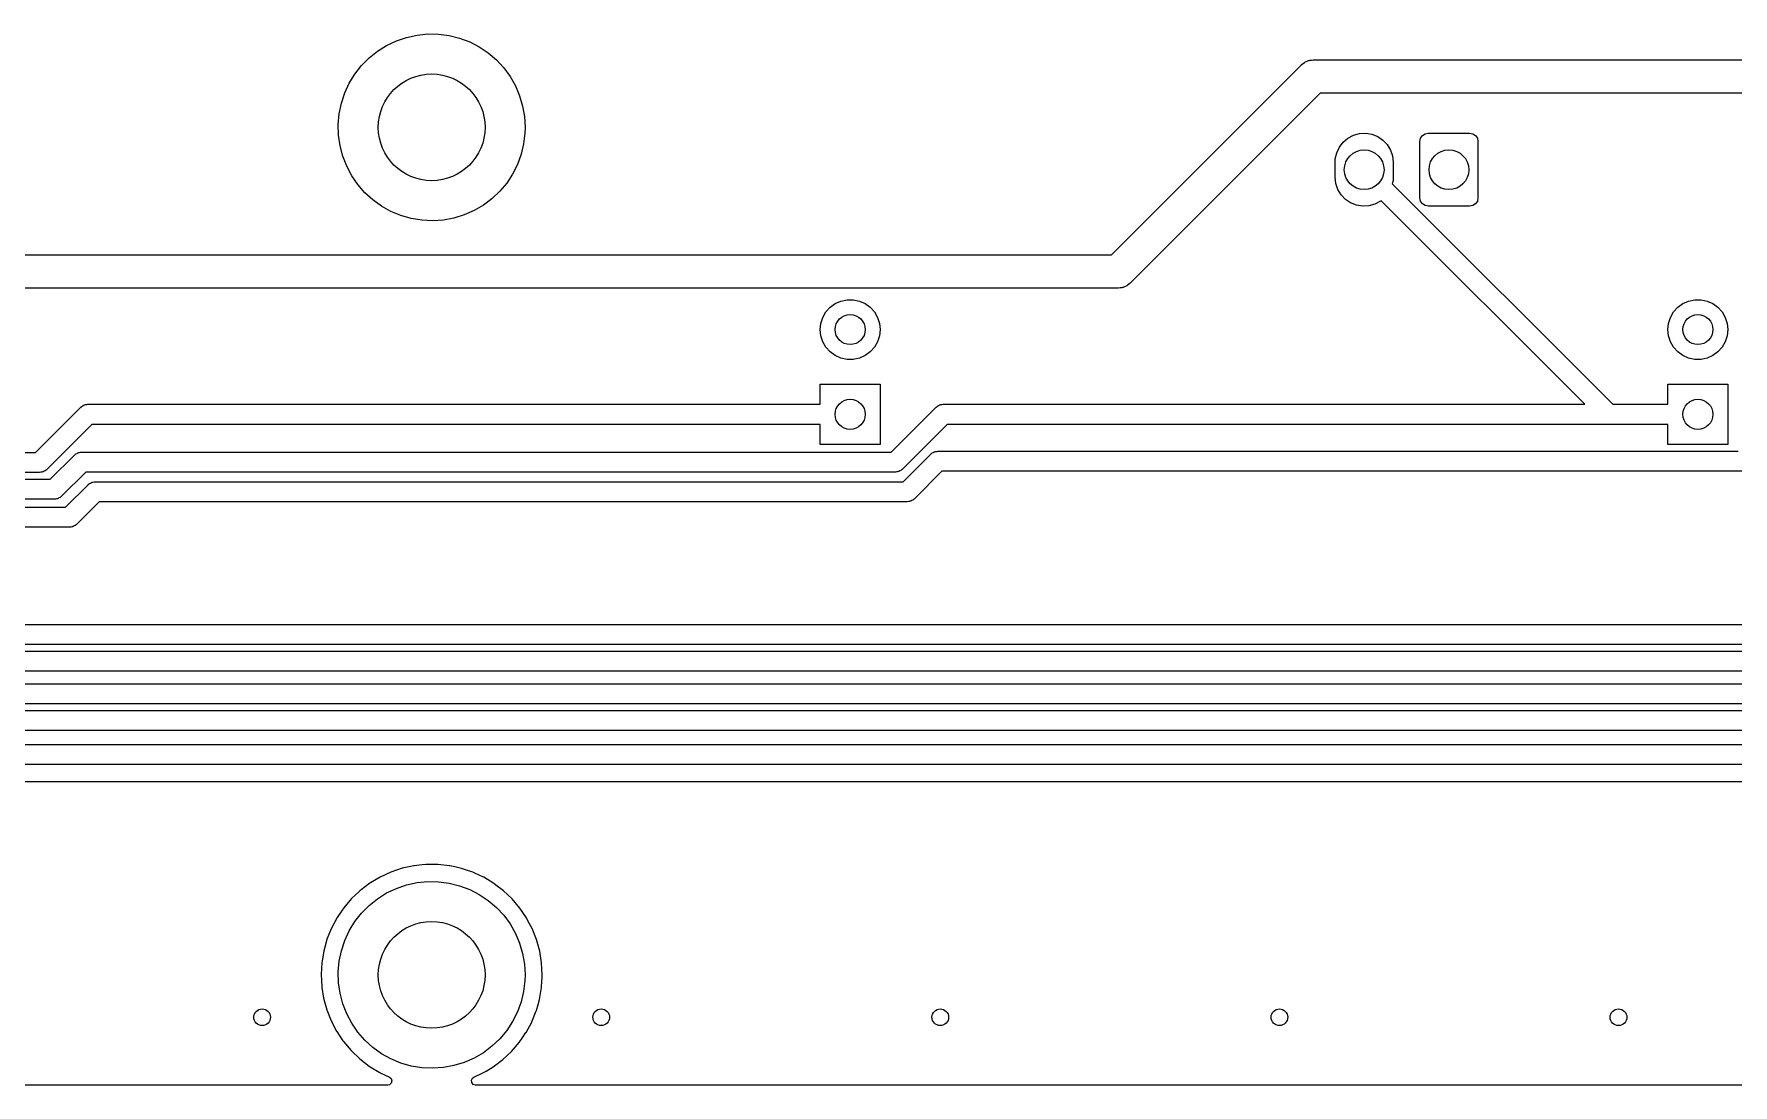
# Model space of a CAD drawing. Extents: x 14 to 417, y -139 to -108.
# Drawn here: x 331 to 381.9, y -139.2 to -107.7 of the extents above; entities that cross this region are included whole.
import ezdxf

# ---------------------------------------------------------------- set-up
doc = ezdxf.new("R2010")
doc.units = 0
doc.layers.add('BLACK', color=7, linetype='CONTINUOUS')

msp = doc.modelspace()

# ---------------------------------------------------------------- linework, layer by layer
at = {"layer": 'BLACK', "linetype": 'CONTINUOUS'}
for p, q in [((341.551, -108.036), (341.842, -107.898)), ((341.842, -107.898), (342.147, -107.793)), ((342.147, -107.793), (342.462, -107.724)), ((342.462, -107.724), (342.783, -107.692)), ((342.783, -107.692), (343.105, -107.698)), ((343.105, -107.698), (343.425, -107.74)), ((343.425, -107.74), (343.737, -107.818)), ((343.737, -107.818), (344.039, -107.932)), ((340.8, -108.638), (341.026, -108.409)), ((341.026, -108.409), (341.278, -108.208)), ((341.278, -108.208), (341.551, -108.036)), ((344.039, -107.932), (344.325, -108.08)), ((344.325, -108.08), (344.593, -108.26)), ((344.593, -108.26), (344.838, -108.469)), ((340.432, -109.167), (340.601, -108.892)), ((340.601, -108.892), (340.8, -108.638)), ((344.838, -108.469), (345.057, -108.705)), ((345.057, -108.705), (345.248, -108.965)), ((363.267, -114.308), (368.962, -108.612)), ((368.962, -108.612), (368.967, -108.608)), ((368.967, -108.608), (369.008, -108.578)), ((369.008, -108.578), (369.047, -108.545)), ((369.047, -108.545), (369.065, -108.536)), ((369.065, -108.536), (369.081, -108.525)), ((369.081, -108.525), (369.129, -108.507)), ((369.129, -108.507), (369.176, -108.486)), ((369.176, -108.486), (369.196, -108.483)), ((369.196, -108.483), (369.215, -108.476)), ((369.215, -108.476), (369.266, -108.473)), ((369.266, -108.473), (369.316, -108.466)), ((369.316, -108.466), (388.119, -108.466)), ((340.297, -109.459), (340.432, -109.167)), ((345.248, -108.965), (345.408, -109.245)), ((345.408, -109.245), (345.534, -109.542)), ((340.13, -110.081), (340.195, -109.765)), ((340.195, -109.765), (340.297, -109.459)), ((345.534, -109.542), (345.626, -109.851)), ((345.626, -109.851), (345.681, -110.168)), ((369.523, -109.466), (363.828, -115.162)), ((387.912, -109.466), (369.523, -109.466)), ((340.101, -110.402), (340.13, -110.081)), ((340.11, -110.724), (340.101, -110.402)), ((345.681, -110.168), (345.7, -110.49)), ((340.155, -111.043), (340.11, -110.724)), ((345.694, -110.666), (345.656, -110.986)), ((345.7, -110.49), (345.694, -110.666)), ((370.096, -111.084), (370.21, -110.935)), ((370.21, -110.935), (370.354, -110.814)), ((370.354, -110.814), (370.52, -110.726)), ((370.52, -110.726), (370.701, -110.676)), ((370.701, -110.676), (370.889, -110.666)), ((370.889, -110.666), (371.074, -110.697)), ((371.074, -110.697), (371.248, -110.767)), ((371.248, -110.767), (371.404, -110.872)), ((371.404, -110.872), (371.533, -111.009)), ((372.51, -110.915), (372.529, -110.819)), ((372.51, -112.605), (372.51, -110.915)), ((372.529, -110.819), (372.583, -110.738)), ((372.583, -110.738), (372.664, -110.684)), ((372.664, -110.684), (372.76, -110.665)), ((372.76, -110.665), (374, -110.665)), ((374, -110.665), (374.096, -110.684)), ((374.096, -110.684), (374.177, -110.738)), ((374.177, -110.738), (374.231, -110.819)), ((374.231, -110.819), (374.25, -110.915)), ((374.25, -110.915), (374.25, -112.605)), ((340.237, -111.355), (340.155, -111.043)), ((340.354, -111.656), (340.237, -111.355)), ((345.58, -111.299), (345.47, -111.602)), ((345.656, -110.986), (345.58, -111.299)), ((369.97, -111.535), (369.975, -111.438)), ((369.975, -111.438), (370.016, -111.255)), ((370.016, -111.255), (370.096, -111.084)), ((371.533, -111.009), (371.63, -111.17)), ((371.63, -111.17), (371.69, -111.348)), ((371.69, -111.348), (371.71, -111.535)), ((340.505, -111.94), (340.354, -111.656)), ((340.688, -112.206), (340.505, -111.94)), ((345.325, -111.89), (345.148, -112.159)), ((345.47, -111.602), (345.325, -111.89)), ((369.97, -111.985), (369.97, -111.535)), ((369.99, -112.172), (369.97, -111.985)), ((371.71, -111.985), (371.705, -112.082)), ((371.71, -111.535), (371.71, -111.985)), ((340.899, -112.449), (340.688, -112.206)), ((341.138, -112.666), (340.899, -112.449)), ((344.941, -112.407), (344.707, -112.629)), ((345.148, -112.159), (344.941, -112.407)), ((370.05, -112.35), (369.99, -112.172)), ((370.147, -112.511), (370.05, -112.35)), ((371.705, -112.082), (371.683, -112.179)), ((371.683, -112.179), (378.295, -118.791)), ((341.4, -112.854), (341.138, -112.666)), ((341.681, -113.011), (341.4, -112.854)), ((341.979, -113.134), (341.681, -113.011)), ((344.171, -112.985), (343.876, -113.114)), ((344.449, -112.822), (344.171, -112.985)), ((344.707, -112.629), (344.449, -112.822)), ((370.276, -112.648), (370.147, -112.511)), ((370.432, -112.753), (370.276, -112.648)), ((370.606, -112.823), (370.432, -112.753)), ((370.791, -112.854), (370.606, -112.823)), ((370.979, -112.844), (370.791, -112.854)), ((371.16, -112.794), (370.979, -112.844)), ((371.326, -112.706), (371.16, -112.794)), ((371.346, -112.69), (371.326, -112.706)), ((377.447, -118.791), (371.346, -112.69)), ((372.529, -112.701), (372.51, -112.605)), ((372.583, -112.782), (372.529, -112.701)), ((372.664, -112.836), (372.583, -112.782)), ((372.76, -112.855), (372.664, -112.836)), ((374, -112.855), (372.76, -112.855)), ((374.096, -112.836), (374, -112.855)), ((374.177, -112.782), (374.096, -112.836)), ((374.231, -112.701), (374.177, -112.782)), ((374.25, -112.605), (374.231, -112.701)), ((342.289, -113.223), (341.979, -113.134)), ((342.607, -113.275), (342.289, -113.223)), ((342.929, -113.29), (342.607, -113.275)), ((343.251, -113.268), (342.929, -113.29)), ((343.568, -113.209), (343.251, -113.268)), ((343.876, -113.114), (343.568, -113.209)), ((34.4971, -114.308), (363.267, -114.308)), ((363.474, -115.308), (34.29, -115.308)), ((363.524, -115.301), (363.474, -115.308)), ((363.575, -115.298), (363.524, -115.301)), ((363.594, -115.291), (363.575, -115.298)), ((363.614, -115.288), (363.594, -115.291)), ((363.661, -115.267), (363.614, -115.288)), ((363.709, -115.249), (363.661, -115.267)), ((363.725, -115.238), (363.709, -115.249)), ((363.743, -115.229), (363.725, -115.238)), ((363.782, -115.196), (363.743, -115.229)), ((363.823, -115.166), (363.782, -115.196)), ((363.828, -115.162), (363.823, -115.166)), ((354.617, -116.185), (354.711, -116.022)), ((354.711, -116.022), (354.837, -115.882)), ((354.837, -115.882), (354.989, -115.772)), ((354.989, -115.772), (355.161, -115.695)), ((355.161, -115.695), (355.345, -115.656)), ((355.345, -115.656), (355.533, -115.656)), ((355.533, -115.656), (355.717, -115.695)), ((355.717, -115.695), (355.889, -115.772)), ((355.889, -115.772), (356.041, -115.882)), ((356.041, -115.882), (356.167, -116.022)), ((356.167, -116.022), (356.261, -116.185)), ((380.017, -116.185), (380.111, -116.022)), ((380.111, -116.022), (380.237, -115.882)), ((380.237, -115.882), (380.389, -115.772)), ((380.389, -115.772), (380.561, -115.695)), ((380.561, -115.695), (380.745, -115.656)), ((380.745, -115.656), (380.933, -115.656)), ((380.933, -115.656), (381.117, -115.695)), ((381.117, -115.695), (381.289, -115.772)), ((381.289, -115.772), (381.441, -115.882)), ((381.441, -115.882), (381.567, -116.022)), ((381.567, -116.022), (381.661, -116.185)), ((354.539, -116.551), (354.559, -116.364)), ((354.559, -116.738), (354.539, -116.551)), ((354.559, -116.364), (354.617, -116.185)), ((356.261, -116.185), (356.319, -116.364)), ((356.319, -116.364), (356.339, -116.551)), ((356.339, -116.551), (356.319, -116.738)), ((379.939, -116.551), (379.959, -116.364)), ((379.959, -116.738), (379.939, -116.551)), ((379.959, -116.364), (380.017, -116.185)), ((381.661, -116.185), (381.719, -116.364)), ((381.719, -116.364), (381.739, -116.551)), ((381.739, -116.551), (381.719, -116.738)), ((354.617, -116.917), (354.559, -116.738)), ((354.711, -117.08), (354.617, -116.917)), ((354.837, -117.22), (354.711, -117.08)), ((356.167, -117.08), (356.041, -117.22)), ((356.261, -116.917), (356.167, -117.08)), ((356.319, -116.738), (356.261, -116.917)), ((380.017, -116.917), (379.959, -116.738)), ((380.111, -117.08), (380.017, -116.917)), ((380.237, -117.22), (380.111, -117.08)), ((381.567, -117.08), (381.441, -117.22)), ((381.661, -116.917), (381.567, -117.08)), ((381.719, -116.738), (381.661, -116.917)), ((354.989, -117.33), (354.837, -117.22)), ((355.161, -117.407), (354.989, -117.33)), ((355.345, -117.446), (355.161, -117.407)), ((355.533, -117.446), (355.345, -117.446)), ((355.717, -117.407), (355.533, -117.446)), ((355.889, -117.33), (355.717, -117.407)), ((356.041, -117.22), (355.889, -117.33)), ((380.389, -117.33), (380.237, -117.22)), ((380.561, -117.407), (380.389, -117.33)), ((380.745, -117.446), (380.561, -117.407)), ((380.933, -117.446), (380.745, -117.446)), ((381.117, -117.407), (380.933, -117.446)), ((381.289, -117.33), (381.117, -117.407)), ((381.441, -117.22), (381.289, -117.33)), ((354.539, -118.791), (354.539, -118.191)), ((354.539, -118.191), (356.339, -118.191)), ((356.339, -118.191), (356.339, -119.991)), ((379.939, -118.791), (379.939, -118.191)), ((379.939, -118.191), (381.739, -118.191)), ((381.739, -118.191), (381.739, -119.991)), ((331.029, -120.235), (332.385, -118.879)), ((332.385, -118.879), (332.393, -118.872)), ((332.393, -118.872), (332.396, -118.869)), ((332.396, -118.869), (332.402, -118.865)), ((332.402, -118.865), (332.43, -118.842)), ((332.43, -118.842), (332.461, -118.829)), ((332.461, -118.829), (332.489, -118.811)), ((332.489, -118.811), (332.511, -118.807)), ((332.511, -118.807), (332.531, -118.798)), ((332.531, -118.798), (332.565, -118.797)), ((332.565, -118.797), (332.597, -118.791)), ((332.597, -118.791), (354.539, -118.791)), ((356.67, -120.223), (358.014, -118.879)), ((358.014, -118.879), (358.021, -118.872)), ((358.021, -118.872), (358.024, -118.869)), ((358.024, -118.869), (358.031, -118.865)), ((358.031, -118.865), (358.059, -118.842)), ((358.059, -118.842), (358.09, -118.829)), ((358.09, -118.829), (358.118, -118.811)), ((358.118, -118.811), (358.14, -118.807)), ((358.14, -118.807), (358.16, -118.798)), ((358.16, -118.798), (358.193, -118.797)), ((358.193, -118.797), (358.226, -118.791)), ((358.226, -118.791), (377.447, -118.791)), ((378.295, -118.791), (379.939, -118.791)), ((332.721, -119.391), (331.365, -120.747)), ((354.539, -119.391), (332.721, -119.391)), ((354.539, -119.991), (354.539, -119.391)), ((358.35, -119.391), (357.006, -120.735)), ((379.939, -119.391), (358.35, -119.391)), ((379.939, -119.991), (379.939, -119.391)), ((356.339, -119.991), (354.539, -119.991)), ((381.739, -119.991), (379.939, -119.991)), ((307.201, -120.235), (331.029, -120.235)), ((331.473, -121.036), (332.198, -120.311)), ((332.198, -120.311), (332.205, -120.304)), ((332.205, -120.304), (332.208, -120.301)), ((332.208, -120.301), (332.215, -120.297)), ((332.215, -120.297), (332.243, -120.274)), ((332.243, -120.274), (332.273, -120.261)), ((332.273, -120.261), (332.302, -120.243)), ((332.302, -120.243), (332.324, -120.239)), ((332.324, -120.239), (332.344, -120.23)), ((332.344, -120.23), (332.377, -120.229)), ((332.377, -120.229), (332.41, -120.223)), ((332.41, -120.223), (356.67, -120.223)), ((357.025, -121.112), (357.852, -120.285)), ((357.852, -120.285), (357.859, -120.279)), ((357.859, -120.279), (357.862, -120.275)), ((357.862, -120.275), (357.869, -120.271)), ((357.869, -120.271), (357.897, -120.248)), ((357.897, -120.248), (357.927, -120.235)), ((357.927, -120.235), (357.956, -120.218)), ((357.956, -120.218), (357.978, -120.214)), ((357.978, -120.214), (357.998, -120.205)), ((357.998, -120.205), (358.031, -120.204)), ((358.031, -120.204), (358.064, -120.198)), ((358.064, -120.198), (382.044, -120.198)), ((331.153, -120.835), (307.325, -120.835)), ((307.594, -121.036), (331.473, -121.036)), ((331.186, -120.829), (331.153, -120.835)), ((331.219, -120.828), (331.186, -120.829)), ((331.239, -120.819), (331.219, -120.828)), ((331.261, -120.815), (331.239, -120.819)), ((331.289, -120.798), (331.261, -120.815)), ((331.32, -120.784), (331.289, -120.798)), ((331.348, -120.762), (331.32, -120.784)), ((331.355, -120.757), (331.348, -120.762)), ((331.357, -120.754), (331.355, -120.757)), ((331.365, -120.747), (331.357, -120.754)), ((332.534, -120.823), (331.809, -121.548)), ((356.794, -120.823), (332.534, -120.823)), ((332.649, -121.163), (332.68, -121.15)), ((332.68, -121.15), (332.708, -121.132)), ((332.708, -121.132), (332.73, -121.128)), ((332.73, -121.128), (332.75, -121.119)), ((332.75, -121.119), (332.783, -121.118)), ((332.783, -121.118), (332.816, -121.112)), ((332.816, -121.112), (357.025, -121.112)), ((356.827, -120.817), (356.794, -120.823)), ((356.86, -120.816), (356.827, -120.817)), ((356.88, -120.807), (356.86, -120.816)), ((356.902, -120.803), (356.88, -120.807)), ((356.93, -120.785), (356.902, -120.803)), ((356.961, -120.772), (356.93, -120.785)), ((356.989, -120.749), (356.961, -120.772)), ((356.995, -120.745), (356.989, -120.749)), ((356.998, -120.742), (356.995, -120.745)), ((357.006, -120.735), (356.998, -120.742)), ((358.188, -120.798), (357.362, -121.624)), ((382.168, -120.798), (358.188, -120.798)), ((331.597, -121.636), (307.718, -121.636)), ((331.63, -121.63), (331.597, -121.636)), ((331.663, -121.628), (331.63, -121.63)), ((331.683, -121.62), (331.663, -121.628)), ((331.705, -121.616), (331.683, -121.62)), ((331.733, -121.598), (331.705, -121.616)), ((331.764, -121.585), (331.733, -121.598)), ((331.792, -121.562), (331.764, -121.585)), ((331.799, -121.558), (331.792, -121.562)), ((331.801, -121.554), (331.799, -121.558)), ((331.809, -121.548), (331.801, -121.554)), ((331.93, -121.874), (332.604, -121.2)), ((332.604, -121.2), (332.612, -121.193)), ((332.612, -121.193), (332.615, -121.19)), ((332.615, -121.19), (332.621, -121.186)), ((332.621, -121.186), (332.649, -121.163)), ((357.316, -121.661), (357.286, -121.674)), ((357.344, -121.638), (357.316, -121.661)), ((357.351, -121.634), (357.344, -121.638)), ((357.354, -121.631), (357.351, -121.634)), ((357.362, -121.624), (357.354, -121.631)), ((308.077, -121.874), (331.93, -121.874)), ((332.94, -121.712), (332.266, -122.386)), ((357.149, -121.712), (332.94, -121.712)), ((357.182, -121.706), (357.149, -121.712)), ((357.215, -121.705), (357.182, -121.706)), ((357.236, -121.696), (357.215, -121.705)), ((357.257, -121.692), (357.236, -121.696)), ((357.286, -121.674), (357.257, -121.692)), ((332.054, -122.474), (308.201, -122.474)), ((332.087, -122.468), (332.054, -122.474)), ((332.12, -122.467), (332.087, -122.468)), ((332.14, -122.458), (332.12, -122.467)), ((332.162, -122.454), (332.14, -122.458)), ((332.191, -122.436), (332.162, -122.454)), ((332.221, -122.423), (332.191, -122.436)), ((332.249, -122.4), (332.221, -122.423)), ((332.256, -122.396), (332.249, -122.4)), ((332.259, -122.393), (332.256, -122.396)), ((332.266, -122.386), (332.259, -122.393)), ((233.032, -125.392), (409.962, -125.392)), ((410.087, -125.992), (233.157, -125.992)), ((233.364, -126.192), (411.703, -126.192)), ((411.827, -126.792), (233.488, -126.792)), ((233.516, -127.17), (412.784, -127.17)), ((412.819, -127.77), (233.64, -127.77)), ((233.847, -127.97), (412.589, -127.97)), ((412.465, -128.57), (233.971, -128.57)), ((233.962, -128.986), (411.065, -128.986)), ((410.941, -129.586), (234.086, -129.586)), ((234.349, -130.094), (410.678, -130.094)), ((341.672, -132.813), (341.355, -132.959)), ((341.677, -132.811), (341.672, -132.813)), ((341.68, -132.809), (341.677, -132.811)), ((341.677, -132.811), (341.677, -132.811)), ((342.02, -132.696), (341.68, -132.809)), ((342.37, -132.619), (342.02, -132.696)), ((342.374, -132.619), (342.37, -132.619)), ((342.613, -132.593), (342.374, -132.619)), ((342.374, -132.619), (342.374, -132.619)), ((342.727, -132.581), (342.613, -132.593)), ((342.912, -132.582), (342.727, -132.581)), ((343.082, -132.582), (342.912, -132.582)), ((343.085, -132.582), (343.082, -132.582)), ((343.082, -132.582), (343.082, -132.582)), ((343.088, -132.582), (343.085, -132.582)), ((343.438, -132.621), (343.088, -132.582)), ((343.088, -132.582), (343.088, -132.582)), ((343.441, -132.621), (343.438, -132.621)), ((343.438, -132.621), (343.438, -132.621)), ((343.444, -132.622), (343.441, -132.621)), ((343.593, -132.655), (343.444, -132.622)), ((343.444, -132.622), (343.444, -132.622)), ((343.791, -132.699), (343.593, -132.655)), ((343.794, -132.7), (343.791, -132.699)), ((343.917, -132.741), (343.794, -132.7)), ((343.794, -132.7), (343.794, -132.7)), ((344.13, -132.814), (343.917, -132.741)), ((344.134, -132.815), (344.13, -132.814)), ((344.197, -132.844), (344.134, -132.815)), ((344.134, -132.815), (344.134, -132.815)), ((344.456, -132.964), (344.197, -132.844)), ((340.759, -133.362), (340.72, -133.398)), ((340.761, -133.359), (340.759, -133.362)), ((340.759, -133.362), (340.759, -133.362)), ((340.789, -133.338), (340.761, -133.359)), ((341.044, -133.145), (340.789, -133.338)), ((341.047, -133.143), (341.044, -133.145)), ((341.044, -133.145), (341.044, -133.145)), ((341.068, -133.131), (341.047, -133.143)), ((341.352, -132.961), (341.068, -133.131)), ((341.355, -132.959), (341.352, -132.961)), ((341.352, -132.961), (341.352, -132.961)), ((341.551, -133.436), (341.842, -133.298)), ((341.842, -133.298), (342.147, -133.193)), ((342.147, -133.193), (342.462, -133.124)), ((342.462, -133.124), (342.783, -133.092)), ((342.783, -133.092), (343.105, -133.098)), ((343.105, -133.098), (343.425, -133.14)), ((343.425, -133.14), (343.737, -133.218)), ((343.737, -133.218), (344.039, -133.332)), ((344.039, -133.332), (344.325, -133.48)), ((344.458, -132.966), (344.456, -132.964)), ((344.759, -133.148), (344.458, -132.966)), ((344.458, -132.966), (344.458, -132.966)), ((344.762, -133.15), (344.759, -133.148)), ((344.759, -133.148), (344.759, -133.148)), ((344.765, -133.152), (344.762, -133.15)), ((344.827, -133.199), (344.765, -133.152)), ((344.765, -133.152), (344.765, -133.152)), ((345.047, -133.367), (344.827, -133.199)), ((345.307, -133.613), (345.047, -133.367)), ((340.266, -133.88), (340.198, -133.98)), ((340.268, -133.878), (340.266, -133.88)), ((340.266, -133.88), (340.266, -133.88)), ((340.501, -133.605), (340.268, -133.878)), ((340.72, -133.398), (340.501, -133.605)), ((340.8, -134.038), (341.026, -133.809)), ((341.026, -133.809), (341.278, -133.608)), ((341.278, -133.608), (341.551, -133.436)), ((344.325, -133.48), (344.593, -133.66)), ((344.593, -133.66), (344.838, -133.869)), ((344.838, -133.869), (345.057, -134.105)), ((345.539, -133.887), (345.307, -133.613)), ((340.066, -134.174), (339.897, -134.49)), ((340.198, -133.98), (340.066, -134.174)), ((340.432, -134.567), (340.601, -134.292)), ((340.601, -134.292), (340.8, -134.038)), ((345.057, -134.105), (345.248, -134.365)), ((345.248, -134.365), (345.408, -134.645)), ((345.74, -134.183), (345.539, -133.887)), ((345.742, -134.187), (345.74, -134.183)), ((345.835, -134.362), (345.742, -134.187)), ((345.742, -134.187), (345.742, -134.187)), ((345.908, -134.5), (345.835, -134.362)), ((339.762, -134.825), (339.697, -135.058)), ((339.763, -134.822), (339.762, -134.825)), ((339.762, -134.825), (339.762, -134.825)), ((339.897, -134.49), (339.763, -134.822)), ((340.195, -135.165), (340.297, -134.859)), ((340.297, -134.859), (340.432, -134.567)), ((345.408, -134.645), (345.534, -134.942)), ((345.909, -134.503), (345.908, -134.5)), ((346.037, -134.825), (345.909, -134.503)), ((346.04, -134.833), (346.037, -134.825)), ((346.136, -135.179), (346.04, -134.833)), ((339.666, -135.171), (339.614, -135.48)), ((339.697, -135.058), (339.666, -135.167)), ((339.666, -135.167), (339.666, -135.171)), ((339.666, -135.171), (339.666, -135.171)), ((340.13, -135.481), (340.195, -135.165)), ((345.534, -134.942), (345.626, -135.251)), ((345.626, -135.251), (345.681, -135.568)), ((346.194, -135.532), (346.136, -135.179)), ((339.607, -135.521), (339.587, -135.878)), ((339.587, -135.878), (339.605, -136.236)), ((339.614, -135.48), (339.607, -135.521)), ((340.101, -135.802), (340.13, -135.481)), ((340.11, -136.124), (340.101, -135.802)), ((345.681, -135.568), (345.7, -135.89)), ((345.7, -135.89), (345.694, -136.066)), ((346.213, -135.89), (346.194, -135.532)), ((346.211, -135.956), (346.213, -135.913)), ((346.213, -135.913), (346.213, -135.89)), ((339.605, -136.236), (339.605, -136.24)), ((339.605, -136.24), (339.605, -136.24)), ((339.605, -136.24), (339.61, -136.271)), ((339.61, -136.271), (339.661, -136.59)), ((340.155, -136.443), (340.11, -136.124)), ((345.656, -136.386), (345.58, -136.699)), ((345.694, -136.066), (345.656, -136.386)), ((346.131, -136.624), (346.191, -136.271)), ((346.191, -136.271), (346.194, -136.236)), ((346.194, -136.236), (346.211, -135.956)), ((339.661, -136.59), (339.756, -136.936)), ((339.756, -136.936), (339.887, -137.269)), ((340.237, -136.755), (340.155, -136.443)), ((340.354, -137.056), (340.237, -136.755)), ((345.58, -136.699), (345.47, -137.002)), ((346.037, -136.953), (346.088, -136.777)), ((346.088, -136.777), (346.131, -136.624)), ((339.887, -137.269), (339.915, -137.322)), ((339.915, -137.322), (340.043, -137.565)), ((340.505, -137.34), (340.354, -137.056)), ((340.688, -137.606), (340.505, -137.34)), ((345.325, -137.29), (345.148, -137.559)), ((345.47, -137.002), (345.325, -137.29)), ((345.73, -137.613), (345.896, -137.304)), ((345.896, -137.304), (345.898, -137.301)), ((345.898, -137.301), (346.033, -136.969)), ((346.033, -136.969), (346.037, -136.953)), ((340.043, -137.565), (340.054, -137.587)), ((340.054, -137.587), (340.056, -137.589)), ((340.056, -137.589), (340.056, -137.589)), ((340.056, -137.589), (340.24, -137.863)), ((340.24, -137.863), (340.254, -137.884)), ((340.254, -137.884), (340.485, -138.158)), ((340.899, -137.849), (340.688, -137.606)), ((341.138, -138.066), (340.899, -137.849)), ((344.941, -137.807), (344.707, -138.029)), ((345.148, -137.559), (344.941, -137.807)), ((345.291, -138.183), (345.525, -137.912)), ((345.525, -137.912), (345.632, -137.757)), ((345.632, -137.757), (345.726, -137.619)), ((345.726, -137.619), (345.728, -137.616)), ((345.726, -137.619), (345.726, -137.619)), ((345.728, -137.616), (345.73, -137.613)), ((345.73, -137.613), (345.73, -137.613)), ((340.485, -138.158), (340.744, -138.406)), ((340.744, -138.406), (341.028, -138.624)), ((341.4, -138.254), (341.138, -138.066)), ((341.681, -138.411), (341.4, -138.254)), ((341.979, -138.534), (341.681, -138.411)), ((344.171, -138.385), (343.876, -138.514)), ((344.449, -138.222), (344.171, -138.385)), ((344.707, -138.029), (344.449, -138.222)), ((344.743, -138.643), (345.03, -138.428)), ((345.03, -138.428), (345.291, -138.183)), ((341.028, -138.624), (341.06, -138.643)), ((341.06, -138.643), (341.331, -138.808)), ((341.331, -138.808), (341.331, -138.808)), ((341.331, -138.808), (341.334, -138.81)), ((341.334, -138.81), (341.337, -138.812)), ((341.337, -138.812), (341.337, -138.812)), ((341.337, -138.812), (341.636, -138.951)), ((341.636, -138.951), (341.689, -138.998)), ((342.289, -138.623), (341.979, -138.534)), ((342.607, -138.675), (342.289, -138.623)), ((342.929, -138.69), (342.607, -138.675)), ((343.251, -138.668), (342.929, -138.69)), ((343.568, -138.609), (343.251, -138.668)), ((343.876, -138.514), (343.568, -138.609)), ((344.119, -138.983), (344.162, -138.951)), ((344.162, -138.951), (344.432, -138.828)), ((344.432, -138.828), (344.435, -138.826)), ((344.435, -138.826), (344.529, -138.771)), ((344.529, -138.771), (344.74, -138.645)), ((344.74, -138.645), (344.743, -138.643)), ((344.74, -138.645), (344.74, -138.645)), ((341.583, -139.191), (293.414, -139.191)), ((341.634, -139.181), (341.583, -139.191)), ((341.688, -139.135), (341.634, -139.181)), ((341.709, -139.067), (341.688, -139.135)), ((341.689, -138.998), (341.709, -139.067)), ((344.089, -139.048), (344.119, -138.983)), ((344.099, -139.118), (344.089, -139.048)), ((344.146, -139.171), (344.099, -139.118)), ((344.214, -139.191), (344.146, -139.171)), ((392.383, -139.191), (344.214, -139.191))]:
    msp.add_line(p, q, dxfattribs=at)
at = {"layer": 'BLACK'}
for centre, radius in [((342.9, -110.49), 1.6), ((370.84, -111.76), 0.595), ((373.38, -111.76), 0.595), ((355.439, -116.551), 0.45), ((380.839, -116.551), 0.45), ((355.439, -119.091), 0.45), ((380.839, -119.091), 0.45), ((342.9, -135.89), 1.6), ((337.82, -137.16), 0.25), ((347.98, -137.16), 0.25), ((358.14, -137.16), 0.25), ((368.3, -137.16), 0.25), ((378.46, -137.16), 0.25)]:
    msp.add_circle(centre, radius, dxfattribs=at)

doc.saveas('drawing.dxf')
